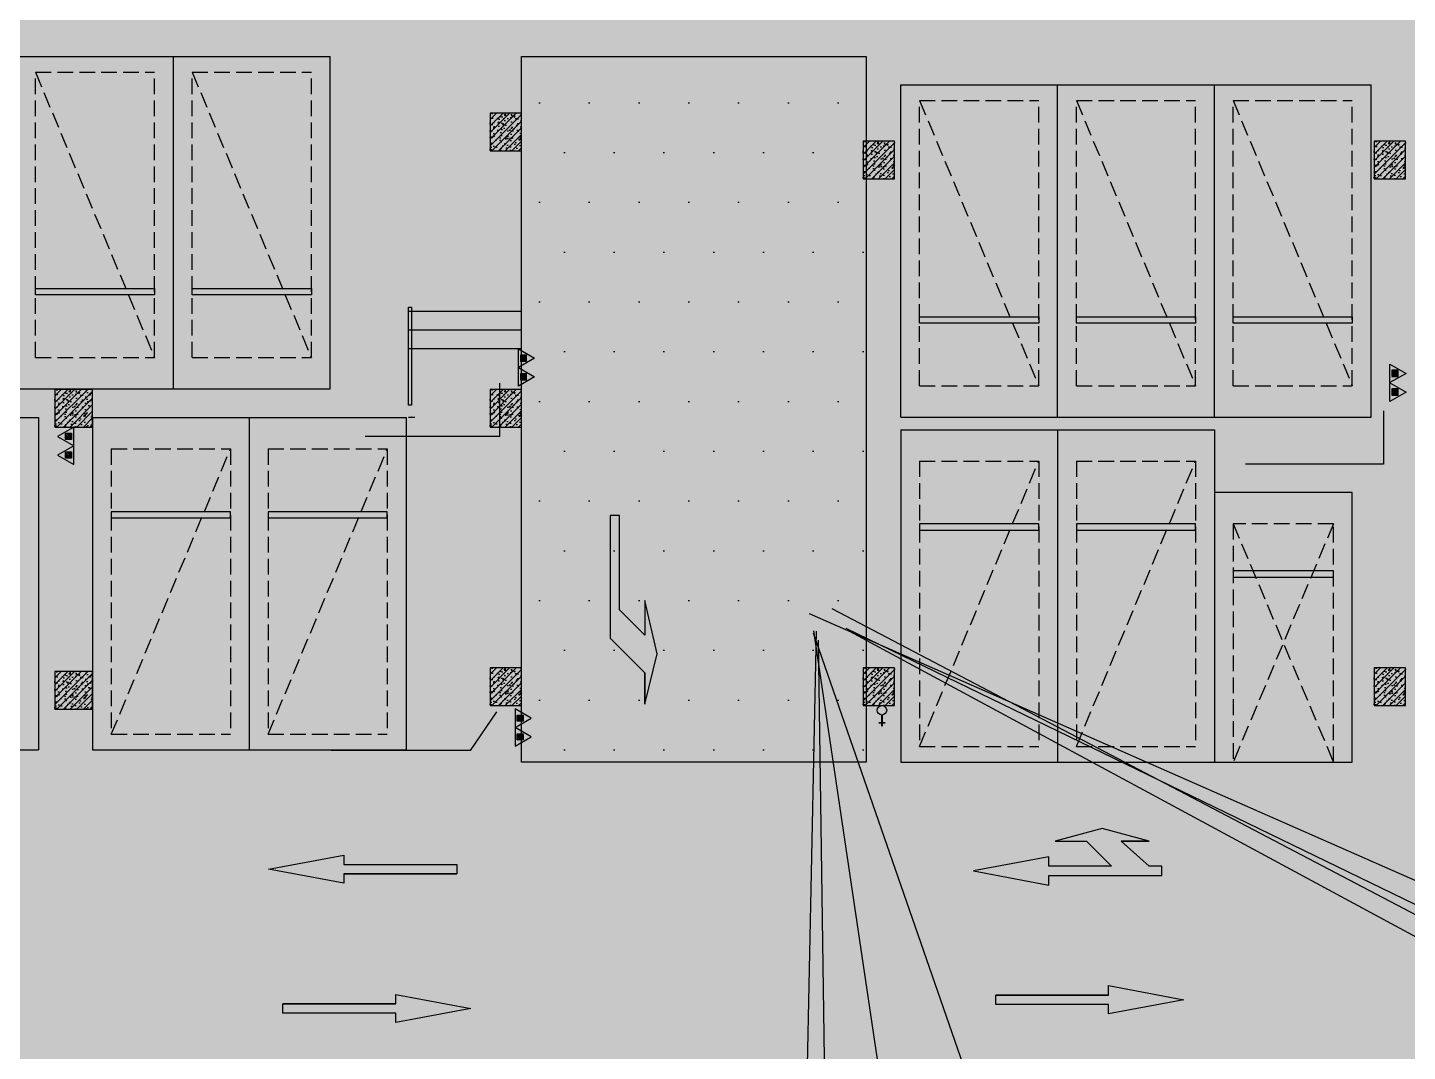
# Model space of a CAD drawing. Extents: x -1338203 to 1886333, y -530034 to 1031844.
# Drawn here: x 646681 to 668685, y 102639 to 118966 of the extents above; entities that cross this region are included whole.
import ezdxf

# ---------------------------------------------------------------- set-up
doc = ezdxf.new("R2010")
doc.units = 0
doc.header["$LTSCALE"] = 1000
doc.header["$MEASUREMENT"] = 0
for name, pattern in [('A-001-平面B2$0$__DASH', [0.35, 0.25, -0.1]), ('A-001-平面参照B1$0$DASH', [0.35, 0.25, -0.1]), ('DASH', [0.35, 0.25, -0.1])]:
    doc.linetypes.add(name, pattern=pattern)
for name, color, linetype in [('0P-EQUIP-CW', 7, 'Continuous'), ('0P-PIPE-RW', 122, 'Continuous'), ('A-001-平面参照B1$0$$AUDIT-BAD-LAYER', 7, 'Continuous'), ('A-001-平面参照B1$0$0A-ELEV-PATT', 8, 'Continuous'), ('A-001-平面参照B1$0$A-001-平面参照B1$0$0A-E-STRS-RAIL', 163, 'Continuous'), ('A-001-平面参照B1$0$AUDIT_D_220531184525-2', 40, 'Continuous'), ('A-001-车位参照B1$0$A-001-车位参照B1$0$0A-P-PKNG-CAR(B)', 21, 'Continuous'), ('p-a-regular', 5, 'Continuous'), ('S001地下一墙柱$0$S001地下一墙柱$0$0S-CC-LINE', 52, 'Continuous'), ('S001地下一墙柱$0$S001地下一墙柱$0$0S-CW-HATCH', 251, 'Continuous'), ('S001地下一墙柱$0$S001地下一墙柱$0$0S-CW-HATCH-UP', 251, 'Continuous'), ('中心线', 42, 'Continuous'), ('地面指向箭头', 7, 'Continuous'), ('负一层消火栓$0$0P-DIM-FH', 3, 'Continuous'), ('负一层消火栓$0$0P-EQUIP-FH', 7, 'Continuous')]:
    doc.layers.add(name, color=color, linetype=linetype)
doc.layers.add('A-14-平面B1$0$AAD-A-MODIFY_20230109', color=201, linetype='Continuous', plot=False)
doc.layers.add('p-a-mini', color=7, linetype='Continuous', true_color=0x0050ff)
doc.layers.add('p-a-regular-narrow', color=7, linetype='Continuous', true_color=0x9600ff)
doc.layers.add('p-h-walkable', color=7, linetype='Continuous', lineweight=70, true_color=0xf0f0f0)

# ---------------------------------------------------------------- blocks, each defined once
blk = doc.blocks.new('A-001-平面参照B1')
at = {"layer": 'A-001-平面参照B1$0$0A-ELEV-PATT'}
h = blk.add_hatch(dxfattribs=at)
h.set_pattern_fill('DOTS', color=256, scale=500)
h.set_pattern_definition([(0, (-766365.4, -306889.1), (396.875, 793.75), [0, -793.75])])
h.paths.add_polyline_path([(-106309, -199636), (-111809, -199636), (-111809, -188386), (-106309, -188386)])
at = {"linetype": 'A-001-平面参照B1$0$DASH'}
blk.add_line((-111809, -188386), (-106309, -188386), dxfattribs=at)
at = {"layer": 'A-001-平面参照B1$0$$AUDIT-BAD-LAYER', "ltscale": 0.002}
blk.add_line((-113510, -194143), (-113610, -194143), dxfattribs=at)
at = {"layer": 'A-001-平面参照B1$0$A-001-平面参照B1$0$0A-E-STRS-RAIL'}
blk.add_lwpolyline([(-113560, -192383), (-113560, -193943), (-113610, -193943), (-113610, -192383)], close=True, dxfattribs=at)
at = {"layer": 'A-001-平面参照B1$0$AUDIT_D_220531184525-2'}
for points in [[(-106309, -199636), (-111809, -199636), (-111809, -188386), (-106309, -188386), (-106309, -199636)], [(-113610, -192443), (-111809, -192443)], [(-113610, -192743), (-111809, -192743)], [(-113610, -193043), (-111809, -193043)]]:
    blk.add_lwpolyline(points, dxfattribs=at)
blk = doc.blocks.new('负一层消火栓$0$$TwtSys$00000546')
h = blk.add_hatch()
h.set_pattern_fill('ANSI31', color=256, scale=200, style=0)
h.set_pattern_definition([(45, (-38543.802, -6670.83), (-17.67767, 17.67767), [])])
h.paths.add_polyline_path([(-65, 174), (65, 174), (65, 44), (-65, 44)])
for points in [[(0, 344), (-198, 0), (198, 0)], [(-65, 174), (65, 174), (65, 44), (-65, 44)]]:
    blk.add_lwpolyline(points, close=True)
blk = doc.blocks.new('负一层消火栓')
at = {"layer": '负一层消火栓$0$0P-DIM-FH'}
for p, q in [((-112158, -193594), (-112158, -194443)), ((-98059, -194036), (-98059, -194885)), ((-112158, -194443), (-114301, -194443)), ((-98059, -194885), (-100261, -194885)), ((-112209, -198836, 1600), (-112628, -199451, 1600)), ((-112628, -199451, 1600), (-114842, -199451, 1600))]:
    blk.add_line(p, q, dxfattribs=at)
at = {"layer": '负一层消火栓$0$0P-EQUIP-FH'}
for p, xscale, yscale, zscale, rotation in [((-111858, -193195, 800), -0.75, 0.75, 0.75, 270), ((-111858, -193493, 800), -0.75, 0.75, 0.75, 270), ((-97959, -193437, 800), -0.75, 0.75, 0.75, 270), ((-97959, -193735, 800), -0.75, 0.75, 0.75, 270), ((-118949, -194442), 0.7500000000000011, 0.7500000000000011, 0.7500000000000011, 90), ((-118949, -194740), 0.7500000000000011, 0.7500000000000011, 0.7500000000000011, 90), ((-111909, -198937, 800), 0.75, 0.75, 0.75, 270), ((-111909, -199235, 800), 0.75, 0.75, 0.75, 270)]:
    blk.add_blockref('负一层消火栓$0$$TwtSys$00000546', p, dxfattribs=dict(at, xscale=xscale, yscale=yscale, zscale=zscale, rotation=rotation))
blk = doc.blocks.new('$TwtSys$00000320')
at = {"const_width": 20}
for points in [[(0, 0), (0, -121)], [(-37, -83), (37, -83)]]:
    blk.add_lwpolyline(points, dxfattribs=at)
blk = doc.blocks.new('A$Cee0fc4ce')
at = {"layer": '0P-PIPE-RW', "linetype": 'Continuous'}
blk.add_circle((-106059, -198811), 75, dxfattribs=at)
at = {"layer": '0P-EQUIP-CW', "xscale": 1.5, "yscale": -1.5, "zscale": 1.5, "rotation": 180}
blk.add_blockref('$TwtSys$00000320', (-106059, -198886), dxfattribs=at)
blk = doc.blocks.new('直行右转或左转')
at = {"layer": '地面指向箭头'}
blk.add_hatch(color=251, dxfattribs=at).paths.add_polyline_path([(3219528, 2452519), (3218327, 2452294), (3218327, 2452444), (3217325, 2452444), (3217726, 2452044), (3218227, 2452044), (3217476, 2451843), (3216725, 2452044), (3217175, 2452044), (3216725, 2452444), (3216524, 2452444), (3216524, 2452594), (3218327, 2452594), (3218327, 2452745)])
at = {"layer": '地面指向箭头', "color": 251}
blk.add_lwpolyline([(3216725, 2452044), (3217175, 2452044), (3216725, 2452044), (3217476, 2451843), (3218227, 2452044), (3217726, 2452044), (3217325, 2452444), (3218327, 2452444), (3218327, 2452294), (3219528, 2452519), (3218327, 2452745), (3218327, 2452594), (3216524, 2452594), (3216524, 2452444), (3216725, 2452444), (3217175, 2452044)], dxfattribs=at)
blk = doc.blocks.new('左转或右转')
at = {"layer": '地面指向箭头'}
blk.add_hatch(color=251, dxfattribs=at).paths.add_polyline_path([(3221046, 2451667), (3221247, 2450864), (3221247, 2451366), (3221799, 2451918), (3221799, 2453874), (3221648, 2453874), (3221648, 2452369), (3221247, 2451968), (3221247, 2452519)])
at = {"layer": '地面指向箭头', "color": 251}
blk.add_lwpolyline([(3221247, 2450864), (3221046, 2451667), (3221247, 2452519), (3221247, 2451968), (3221648, 2452369), (3221648, 2453874), (3221799, 2453874), (3221799, 2451918), (3221247, 2451366), (3221247, 2450864), (3221247, 2451366)], dxfattribs=at)
blk = doc.blocks.new('直行')
at = {"layer": '地面指向箭头'}
blk.add_hatch(color=251, dxfattribs=at).paths.add_polyline_path([(-29241, 4059962), (-29466, 4058762), (-29316, 4058762), (-29316, 4056961), (-29166, 4056961), (-29166, 4058762), (-29016, 4058762)])
at = {"layer": '地面指向箭头', "color": 251}
blk.add_lwpolyline([(-29316, 4058762), (-29316, 4056961), (-29316, 4058762), (-29316, 4058762), (-29466, 4058762), (-29241, 4059962), (-29016, 4058762), (-29166, 4058762), (-29166, 4056961), (-29316, 4056961), (-29316, 4056961)], dxfattribs=at)
blk = doc.blocks.new('A$C9cb663f1')
at = {"layer": '中心线', "color": 251, "const_width": 150}
for points in [[(244885, -243713), (244885, -245713)], [(244885, -247713), (244885, -249713)], [(244885, -251713), (244885, -253713)], [(236106, -257162), (238106, -257162)], [(240106, -257162), (242106, -257162)], [(249142, -257258), (251142, -257258)], [(253142, -257258), (255142, -257258)]]:
    blk.add_lwpolyline(points, dxfattribs=at)
at = {"layer": '地面指向箭头', "color": 251, "linetype": 'Continuous', "xscale": -1}
blk.add_blockref('左转或右转', (3465123, -2704451), dxfattribs=at)
at = {"layer": '地面指向箭头', "color": 251, "linetype": 'Continuous', "rotation": 180}
blk.add_blockref('直行右转或左转', (3468647, 2196275), dxfattribs=at)
at = {"layer": '地面指向箭头', "color": 251}
for p, rotation in [((4297840, -226976), 90), ((-3807487, -287540), 270), ((-3818856, -287679), 270)]:
    blk.add_blockref('直行', p, dxfattribs=dict(at, rotation=rotation))
blk = doc.blocks.new('A-001-车位参照B1$0$A-001-车位参照B1$0$A-001-车位参照B1$0$A$C43AE5A3B')
at = {"color": 241}
blk.add_lwpolyline([(2500, 0), (2500, 4300), (300, 4300), (300, 0)], close=True, dxfattribs=at)
at = {"color": 241, "linetype": 'DASH'}
for points in [[(2200, 0), (2200, 3800), (600, 3800), (600, 0), (2200, 0)], [(600, 3800), (2200, 0)], [(2200, 3800), (600, 0)]]:
    blk.add_lwpolyline(points, dxfattribs=at)
at = {"color": 241}
blk.add_lwpolyline([(2200, 3050), (600, 3050), (600, 2950), (2200, 2950), (2200, 3050)], dxfattribs=at)
at = {"layer": 'p-a-mini', "ltscale": 0.002, "const_width": 1000}
blk.add_lwpolyline([(1400, 0), (1400, 3800)], dxfattribs=at)
blk = doc.blocks.new('A-14-平面B1')
at = {"layer": 'A-14-平面B1$0$AAD-A-MODIFY_20230109', "color": 6}
for p, q in [((35903, 4680), (-4965, 22681)), ((30260, 4472), (-4607, 22763)), ((33383, 4118), (-4379, 22450)), ((-5304, 761), (-4853, 22407)), ((1177, 4880), (-4903, 22371)), ((-2334, 5176), (-4899, 22408)), ((-4580, 4967), (-4823, 22262)), ((36327, 450), (-4322, 22401))]:
    blk.add_line(p, q, dxfattribs=at)

msp = doc.modelspace()

# ---------------------------------------------------------------- hatches: boundary and pattern name
at = {"layer": 'p-h-walkable', "ltscale": 0.002}
h = msp.add_hatch(color=256, dxfattribs=at)
h.dxf.hatch_style = 1
h.paths.add_polyline_path([(633826.6, 244460.7), (640276.6, 244575.6), (640576.6, 234544.8), (645576.7, 234544.6), (645576.7, 209278.9), (732355.9, 209029), (732355.1, 235229.9), (738506.7, 235229.9), (738506.6, 268838.9), (732734.3, 268838.9), (732734.3, 272898.9), (711963.1, 272898.9), (711963.1, 278984.7), (717256.7, 278984.7), (717256.7, 284049), (733571.6, 284135.6), (733996.6, 290449.1), (739216.6, 290449.1), (739766.6, 284299.1), (754626.6, 284299.1), (755296.6, 290449.1), (760516.6, 290449.1), (760816.6, 283049.1), (760816.3, 275879.2), (775122.6, 275879.2), (776006.6, 274138.9), (776006.6, 259429.1), (778716.6, 259429.1), (778716.6, 238849.1), (783416.6, 238849.1), (783416.6, 237229.1), (782066.6, 237229.1), (782066.6, 234429.1), (779546.6, 234429.1), (779546.6, 237129.1), (773916.6, 237129.1), (773916.6, 243229.1), (764306.6, 243225.6), (764306.6, 236639.1), (760766.6, 236639.1), (760766.6, 234429.1), (758246.6, 234429.1), (758246.6, 238649.1), (762116.6, 238649.1), (762116.6, 243225.6), (748656.6, 243225.6), (748756.3, 207529.1), (800106.6, 207528.9), (800206.7, 201639.7), (812908.2, 202239.1), (812576.6, 180449.3), (744206, 180449.3), (744206, 173439), (728556.7, 173439), (728556.6, 122289.1), (746356.6, 122289.1), (750916.6, 132325.6), (842896.6, 132325.6), (843211.6, 121345.6), (839116.6, 121345.6), (839116.6, 93449.1), (864906.6, 93449.1), (864906.6, 79694), (875856.6, 74929.1), (875856.6, 65749.1), (834560.6, 65749.1), (839142.9, 28436.3), (869465.5, 32160.2), (871163.4, 18334), (873704.3, 18646.1), (877328.9, 5540.2), (761876.2, -8638.5), (761133.2, 2082.3), (764950.9, 5291.5), (763253.1, 19116.3), (799242.7, 23536.1), (793807.6, 65749.1), (750756.6, 65749.1), (751556.6, 81645.6), (636016.6, 81645.6), (636016.6, 96345.6), (629416.6, 96345.6), (629416.6, 118203.2), (622306.6, 118203.2), (622286.6, 139083.2), (644406.6, 137003.2), (644406.6, 129968.2), (656656.6, 129968.2), (656406.6, 138083.2), (712156.6, 138083.2), (711856.6, 184449.1), (581811.6, 184349.1), (581826.6, 197199.1), (585876.6, 197449.1), (585976.6, 209279), (629226.6, 209578.9), (628926.8, 236145.4), (633826.6, 236145.6)])
at = {"layer": 'S001地下一墙柱$0$S001地下一墙柱$0$0S-CW-HATCH'}
h = msp.add_hatch(color=256, dxfattribs=at)
h.dxf.hatch_style = 1
h.paths.add_polyline_path([(654556.6, 117603.2), (654056.6, 117603.2), (654056.6, 117003.2), (654556.6, 117003.2)])
h = msp.add_hatch(color=256, dxfattribs=at)
h.dxf.hatch_style = 1
h.paths.add_polyline_path([(660506.6, 117153.2), (660006.6, 117153.2), (660006.6, 116553.2), (660506.6, 116553.2)])
h = msp.add_hatch(color=256, dxfattribs=at)
h.dxf.hatch_style = 1
h.paths.add_polyline_path([(668656.6, 117153.2), (668156.6, 117153.2), (668156.6, 116553.2), (668656.6, 116553.2)])
h = msp.add_hatch(color=256, dxfattribs=at)
h.dxf.hatch_style = 1
h.paths.add_polyline_path([(647716.6, 113195.6), (647116.6, 113195.6), (647116.6, 112595.6), (647716.6, 112595.6)])
h = msp.add_hatch(color=256, dxfattribs=at)
h.dxf.hatch_style = 1
h.paths.add_polyline_path([(654556.6, 113195.6), (654056.6, 113195.6), (654056.6, 112595.6), (654556.6, 112595.6)])
h = msp.add_hatch(color=256, dxfattribs=at)
h.dxf.hatch_style = 1
h.paths.add_polyline_path([(654556.6, 108753.2), (654056.6, 108753.2), (654056.6, 108153.2), (654556.6, 108153.2)])
h = msp.add_hatch(color=256, dxfattribs=at)
h.dxf.hatch_style = 1
h.paths.add_polyline_path([(660506.6, 108753.2), (660006.6, 108753.2), (660006.6, 108153.2), (660506.6, 108153.2)])
h = msp.add_hatch(color=256, dxfattribs=at)
h.dxf.hatch_style = 1
h.paths.add_polyline_path([(668656.6, 108753.2), (668156.6, 108753.2), (668156.6, 108153.2), (668656.6, 108153.2)])
h = msp.add_hatch(color=256, dxfattribs=at)
h.dxf.hatch_style = 1
h.paths.add_polyline_path([(647716.6, 108695.6), (647116.6, 108695.6), (647116.6, 108095.6), (647716.6, 108095.6)])
at = {"layer": 'S001地下一墙柱$0$S001地下一墙柱$0$0S-CW-HATCH-UP'}
h = msp.add_hatch(dxfattribs=at)
h.set_pattern_fill('钢筋混凝土', color=256, scale=30)
h.set_pattern_definition([(45, (686867.33, 126554.915), (-53.03301, 53.03301), []), (50, (686867.33, 126554.92), (215.1781, -18.8256), [22.5, -247.5]), (355, (686867.33, 126554.92), (-41.6254, 225.6576), [18, -198]), (100.4514, (686885.26, 126553.35), (173.5528, 206.8319), [19.122, -210.3426]), (46.1842, (686867.33, 126614.92), (320.1723, -49.6557), [33.75, -371.25]), (96.6356, (686894, 126610.78), (280.3988, 292.2354), [28.683, -315.514]), (351.1842, (686867.33, 126614.9), (280.3986, 292.2356), [27, -297]), (21, (686897.33, 126599.92), (179.0721, -120.7857), [22.5, -247.5]), (326, (686897.33, 126599.92), (72.9946, 217.545), [18, -198]), (71.4514, (686912.25, 126589.85), (252.0668, 96.7591), [19.122, -210.3426]), (37.5, (686867.33, 126554.915), (3.64796, 99.86816), [0, -195.6, 0, -201, 0, -198.75]), (7.5, (686867.33, 126554.92), (78.92086, 118.3235), [0, -114.6, 0, -191.1, 0, -75.75]), (327.5, (686800.43, 126554.915), (160.14673, -6.76646), [0, -75, 0, -234, 0, -310.5]), (317.5, (686770.43, 126554.92), (174.95585, 30.0315), [0, -97.5, 0, -155.4, 0, -220.5])])
h.paths.add_polyline_path([(654556.6, 117603.2), (654056.6, 117603.2), (654056.6, 117003.2), (654556.6, 117003.2)])
h = msp.add_hatch(dxfattribs=at)
h.set_pattern_fill('钢筋混凝土', color=256, scale=30)
h.set_pattern_definition([(45, (692817.34, 126104.91), (-53.03301, 53.03301), []), (50, (692817.34, 126104.91), (215.1781, -18.8256), [22.5, -247.5]), (355, (692817.34, 126104.9), (-41.6254, 225.6576), [18, -198]), (100.4514, (692835.27, 126103.34), (173.5528, 206.8319), [19.122, -210.3426]), (46.1842, (692817.34, 126164.9), (320.1723, -49.6557), [33.75, -371.25]), (96.6356, (692844.02, 126160.77), (280.3988, 292.2354), [28.683, -315.514]), (351.1842, (692817.34, 126164.9), (280.3986, 292.2356), [27, -297]), (21, (692847.34, 126149.91), (179.0721, -120.7857), [22.5, -247.5]), (326, (692847.34, 126149.9), (72.9946, 217.545), [18, -198]), (71.4514, (692862.26, 126139.84), (252.0668, 96.7591), [19.122, -210.3426]), (37.5, (692817.34, 126104.91), (3.64796, 99.86816), [0, -195.6, 0, -201, 0, -198.75]), (7.5, (692817.34, 126104.91), (78.92086, 118.3235), [0, -114.6, 0, -191.1, 0, -75.75]), (327.5, (692750.44, 126104.91), (160.14673, -6.76646), [0, -75, 0, -234, 0, -310.5]), (317.5, (692720.44, 126104.91), (174.95585, 30.0315), [0, -97.5, 0, -155.4, 0, -220.5])])
h.paths.add_polyline_path([(660506.6, 117153.2), (660006.6, 117153.2), (660006.6, 116553.2), (660506.6, 116553.2)])
h = msp.add_hatch(dxfattribs=at)
h.set_pattern_fill('钢筋混凝土', color=256, scale=30)
h.set_pattern_definition([(45, (700967.34, 126104.91), (-53.03301, 53.03301), []), (50, (700967.34, 126104.91), (215.1781, -18.8256), [22.5, -247.5]), (355, (700967.34, 126104.9), (-41.6254, 225.6576), [18, -198]), (100.4514, (700985.27, 126103.34), (173.5528, 206.8319), [19.122, -210.3426]), (46.1842, (700967.34, 126164.9), (320.1723, -49.6557), [33.75, -371.25]), (96.6356, (700994.02, 126160.77), (280.3988, 292.2354), [28.683, -315.514]), (351.1842, (700967.34, 126164.9), (280.3986, 292.2356), [27, -297]), (21, (700997.34, 126149.91), (179.0721, -120.7857), [22.5, -247.5]), (326, (700997.34, 126149.9), (72.9946, 217.545), [18, -198]), (71.4514, (701012.26, 126139.84), (252.0668, 96.7591), [19.122, -210.3426]), (37.5, (700967.34, 126104.91), (3.64796, 99.86816), [0, -195.6, 0, -201, 0, -198.75]), (7.5, (700967.34, 126104.91), (78.92086, 118.3235), [0, -114.6, 0, -191.1, 0, -75.75]), (327.5, (700900.44, 126104.91), (160.14673, -6.76646), [0, -75, 0, -234, 0, -310.5]), (317.5, (700870.44, 126104.91), (174.95585, 30.0315), [0, -97.5, 0, -155.4, 0, -220.5])])
h.paths.add_polyline_path([(668656.6, 117153.2), (668156.6, 117153.2), (668156.6, 116553.2), (668656.6, 116553.2)])
h = msp.add_hatch(dxfattribs=at)
h.set_pattern_fill('钢筋混凝土', color=256, scale=30)
h.set_pattern_definition([(45, (679927.33, 122147.31), (-53.03301, 53.03301), []), (50, (679927.33, 122147.31), (215.1781, -18.8256), [22.5, -247.5]), (355, (679927.33, 122147.31), (-41.6254, 225.6576), [18, -198]), (100.4514, (679945.26, 122145.74), (173.5528, 206.8319), [19.122, -210.3426]), (46.1842, (679927.33, 122207.3), (320.1723, -49.6557), [33.75, -371.25]), (96.6356, (679954, 122203.17), (280.3988, 292.2354), [28.683, -315.514]), (351.1842, (679927.33, 122207.3), (280.3986, 292.2356), [27, -297]), (21, (679957.33, 122192.31), (179.0721, -120.7857), [22.5, -247.5]), (326, (679957.33, 122192.31), (72.9946, 217.545), [18, -198]), (71.4514, (679972.26, 122182.25), (252.0668, 96.7591), [19.122, -210.3426]), (37.5, (679927.33, 122147.31), (3.64796, 99.86816), [0, -195.6, 0, -201, 0, -198.75]), (7.5, (679927.33, 122147.31), (78.92086, 118.3235), [0, -114.6, 0, -191.1, 0, -75.75]), (327.5, (679860.43, 122147.31), (160.14673, -6.76646), [0, -75, 0, -234, 0, -310.5]), (317.5, (679830.43, 122147.31), (174.95585, 30.0315), [0, -97.5, 0, -155.4, 0, -220.5])])
h.paths.add_polyline_path([(647716.6, 113195.6), (647116.6, 113195.6), (647116.6, 112595.6), (647716.6, 112595.6)])
h = msp.add_hatch(dxfattribs=at)
h.set_pattern_fill('钢筋混凝土', color=256, scale=30)
h.set_pattern_definition([(45, (686867.335, 122147.31), (-53.03301, 53.03301), []), (50, (686867.33, 122147.31), (215.1781, -18.8256), [22.5, -247.5]), (355, (686867.33, 122147.31), (-41.6254, 225.6576), [18, -198]), (100.4514, (686885.27, 122145.74), (173.5528, 206.8319), [19.122, -210.3426]), (46.1842, (686867.33, 122207.3), (320.1723, -49.6557), [33.75, -371.25]), (96.6356, (686894, 122203.17), (280.3988, 292.2354), [28.683, -315.514]), (351.1842, (686867.33, 122207.3), (280.3986, 292.2356), [27, -297]), (21, (686897.33, 122192.31), (179.0721, -120.7857), [22.5, -247.5]), (326, (686897.33, 122192.31), (72.9946, 217.545), [18, -198]), (71.4514, (686912.26, 122182.25), (252.0668, 96.7591), [19.122, -210.3426]), (37.5, (686867.335, 122147.31), (3.64796, 99.86816), [0, -195.6, 0, -201, 0, -198.75]), (7.5, (686867.33, 122147.31), (78.92086, 118.3235), [0, -114.6, 0, -191.1, 0, -75.75]), (327.5, (686800.435, 122147.31), (160.14673, -6.76646), [0, -75, 0, -234, 0, -310.5]), (317.5, (686770.43, 122147.31), (174.95585, 30.0315), [0, -97.5, 0, -155.4, 0, -220.5])])
h.paths.add_polyline_path([(654556.6, 113195.6), (654056.6, 113195.6), (654056.6, 112595.6), (654556.6, 112595.6)])
h = msp.add_hatch(dxfattribs=at)
h.set_pattern_fill('钢筋混凝土', color=256, scale=30)
h.set_pattern_definition([(45, (686867.34, 117704.91), (-53.03301, 53.03301), []), (50, (686867.34, 117704.91), (215.1781, -18.8256), [22.5, -247.5]), (355, (686867.34, 117704.9), (-41.6254, 225.6576), [18, -198]), (100.4514, (686885.27, 117703.34), (173.5528, 206.8319), [19.122, -210.3426]), (46.1842, (686867.34, 117764.9), (320.1723, -49.6557), [33.75, -371.25]), (96.6356, (686894.02, 117760.77), (280.3988, 292.2354), [28.683, -315.514]), (351.1842, (686867.34, 117764.9), (280.3986, 292.2356), [27, -297]), (21, (686897.34, 117749.91), (179.0721, -120.7857), [22.5, -247.5]), (326, (686897.34, 117749.9), (72.9946, 217.545), [18, -198]), (71.4514, (686912.26, 117739.84), (252.0668, 96.7591), [19.122, -210.3426]), (37.5, (686867.34, 117704.91), (3.64796, 99.86816), [0, -195.6, 0, -201, 0, -198.75]), (7.5, (686867.34, 117704.91), (78.92086, 118.3235), [0, -114.6, 0, -191.1, 0, -75.75]), (327.5, (686800.44, 117704.91), (160.14673, -6.76646), [0, -75, 0, -234, 0, -310.5]), (317.5, (686770.44, 117704.91), (174.95585, 30.0315), [0, -97.5, 0, -155.4, 0, -220.5])])
h.paths.add_polyline_path([(654556.6, 108753.2), (654056.6, 108753.2), (654056.6, 108153.2), (654556.6, 108153.2)])
h = msp.add_hatch(dxfattribs=at)
h.set_pattern_fill('钢筋混凝土', color=256, scale=30)
h.set_pattern_definition([(45, (692817.34, 117704.91), (-53.03301, 53.03301), []), (50, (692817.34, 117704.91), (215.1781, -18.8256), [22.5, -247.5]), (355, (692817.34, 117704.9), (-41.6254, 225.6576), [18, -198]), (100.4514, (692835.27, 117703.34), (173.5528, 206.8319), [19.122, -210.3426]), (46.1842, (692817.34, 117764.9), (320.1723, -49.6557), [33.75, -371.25]), (96.6356, (692844.02, 117760.77), (280.3988, 292.2354), [28.683, -315.514]), (351.1842, (692817.34, 117764.9), (280.3986, 292.2356), [27, -297]), (21, (692847.34, 117749.91), (179.0721, -120.7857), [22.5, -247.5]), (326, (692847.34, 117749.9), (72.9946, 217.545), [18, -198]), (71.4514, (692862.26, 117739.84), (252.0668, 96.7591), [19.122, -210.3426]), (37.5, (692817.34, 117704.91), (3.64796, 99.86816), [0, -195.6, 0, -201, 0, -198.75]), (7.5, (692817.34, 117704.91), (78.92086, 118.3235), [0, -114.6, 0, -191.1, 0, -75.75]), (327.5, (692750.44, 117704.91), (160.14673, -6.76646), [0, -75, 0, -234, 0, -310.5]), (317.5, (692720.44, 117704.91), (174.95585, 30.0315), [0, -97.5, 0, -155.4, 0, -220.5])])
h.paths.add_polyline_path([(660506.6, 108753.2), (660006.6, 108753.2), (660006.6, 108153.2), (660506.6, 108153.2)])
h = msp.add_hatch(dxfattribs=at)
h.set_pattern_fill('钢筋混凝土', color=256, scale=30)
h.set_pattern_definition([(45, (700967.34, 117704.91), (-53.03301, 53.03301), []), (50, (700967.34, 117704.91), (215.1781, -18.8256), [22.5, -247.5]), (355, (700967.34, 117704.9), (-41.6254, 225.6576), [18, -198]), (100.4514, (700985.27, 117703.34), (173.5528, 206.8319), [19.122, -210.3426]), (46.1842, (700967.34, 117764.9), (320.1723, -49.6557), [33.75, -371.25]), (96.6356, (700994.02, 117760.77), (280.3988, 292.2354), [28.683, -315.514]), (351.1842, (700967.34, 117764.9), (280.3986, 292.2356), [27, -297]), (21, (700997.34, 117749.91), (179.0721, -120.7857), [22.5, -247.5]), (326, (700997.34, 117749.9), (72.9946, 217.545), [18, -198]), (71.4514, (701012.26, 117739.84), (252.0668, 96.7591), [19.122, -210.3426]), (37.5, (700967.34, 117704.91), (3.64796, 99.86816), [0, -195.6, 0, -201, 0, -198.75]), (7.5, (700967.34, 117704.91), (78.92086, 118.3235), [0, -114.6, 0, -191.1, 0, -75.75]), (327.5, (700900.44, 117704.91), (160.14673, -6.76646), [0, -75, 0, -234, 0, -310.5]), (317.5, (700870.44, 117704.91), (174.95585, 30.0315), [0, -97.5, 0, -155.4, 0, -220.5])])
h.paths.add_polyline_path([(668656.6, 108753.2), (668156.6, 108753.2), (668156.6, 108153.2), (668656.6, 108153.2)])
h = msp.add_hatch(dxfattribs=at)
h.set_pattern_fill('钢筋混凝土', color=256, scale=30)
h.set_pattern_definition([(45, (679927.33, 117647.31), (-53.03301, 53.03301), []), (50, (679927.33, 117647.31), (215.1781, -18.8256), [22.5, -247.5]), (355, (679927.33, 117647.31), (-41.6254, 225.6576), [18, -198]), (100.4514, (679945.26, 117645.74), (173.5528, 206.8319), [19.122, -210.3426]), (46.1842, (679927.33, 117707.3), (320.1723, -49.6557), [33.75, -371.25]), (96.6356, (679954, 117703.17), (280.3988, 292.2354), [28.683, -315.514]), (351.1842, (679927.33, 117707.3), (280.3986, 292.2356), [27, -297]), (21, (679957.33, 117692.31), (179.0721, -120.7857), [22.5, -247.5]), (326, (679957.33, 117692.31), (72.9946, 217.545), [18, -198]), (71.4514, (679972.26, 117682.25), (252.0668, 96.7591), [19.122, -210.3426]), (37.5, (679927.33, 117647.31), (3.64796, 99.86816), [0, -195.6, 0, -201, 0, -198.75]), (7.5, (679927.33, 117647.31), (78.92086, 118.3235), [0, -114.6, 0, -191.1, 0, -75.75]), (327.5, (679860.43, 117647.31), (160.14673, -6.76646), [0, -75, 0, -234, 0, -310.5]), (317.5, (679830.43, 117647.31), (174.95585, 30.0315), [0, -97.5, 0, -155.4, 0, -220.5])])
h.paths.add_polyline_path([(647716.6, 108695.6), (647116.6, 108695.6), (647116.6, 108095.6), (647716.6, 108095.6)])

# ---------------------------------------------------------------- linework, layer by layer
for p, q in [((646506.5, 118503.3), (649006.5, 118503.3)), ((649006.5, 113203.3), (649006.5, 118503.3)), ((649006.5, 118503.3), (651506.5, 118503.3)), ((649006.5, 113203.3), (649006.5, 118503.3)), ((651506.5, 113203.3), (651506.5, 118503.3)), ((660606.7, 112753.2), (660606.7, 118053.2)), ((660606.7, 118053.2), (663106.7, 118053.2)), ((663106.7, 112753.2), (663106.7, 118053.2)), ((663106.7, 112753.2), (663106.7, 118053.2)), ((663106.7, 118053.2), (665606.7, 118053.2)), ((665606.7, 112753.2), (665606.7, 118053.2)), ((665606.7, 118053.2), (668106.7, 118053.2)), ((665606.7, 112753.2), (665606.7, 118053.2)), ((668106.7, 112753.2), (668106.7, 118053.2)), ((646506.5, 113203.3), (649006.5, 113203.3)), ((649006.5, 113203.3), (651506.5, 113203.3)), ((644356.2, 112745.9), (646856.2, 112745.9)), ((646856.2, 112745.9), (646856.2, 107445.9)), ((647716.7, 112745.7), (647716.7, 107445.7)), ((647716.7, 112745.7), (650216.7, 112745.7)), ((650216.7, 112745.7), (650216.7, 107445.7)), ((650216.7, 112745.7), (652716.7, 112745.7)), ((650216.7, 112745.7), (650216.7, 107445.7)), ((652716.7, 112745.7), (652716.7, 107445.7)), ((660606.7, 112753.2), (663106.7, 112753.2)), ((663106.7, 112753.2), (665606.7, 112753.2)), ((665606.7, 112753.2), (668106.7, 112753.2)), ((660606.5, 112553.3), (660606.5, 107253.3)), ((660606.5, 112553.3), (663106.5, 112553.3)), ((663106.5, 112553.3), (663106.5, 107253.3)), ((663106.5, 112553.3), (663106.5, 107253.3)), ((663106.5, 112553.3), (665606.5, 112553.3)), ((665606.5, 112553.3), (665606.5, 107253.3)), ((644356.2, 107445.9), (646856.2, 107445.9)), ((647716.7, 107445.7), (650216.7, 107445.7)), ((650216.7, 107445.7), (652716.7, 107445.7)), ((660606.5, 107253.3), (663106.5, 107253.3)), ((663106.5, 107253.3), (665606.5, 107253.3))]:
    msp.add_line(p, q)
at = {"linetype": 'A-001-平面B2$0$__DASH'}
for p, q in [((646806.5, 118253.3), (648706.5, 118253.3)), ((646806.5, 113703.3), (646806.5, 118253.3)), ((648706.5, 113703.3), (648706.5, 118253.3)), ((649306.5, 118253.3), (651206.5, 118253.3)), ((649306.5, 113703.3), (649306.5, 118253.3)), ((651206.5, 113703.3), (651206.5, 118253.3)), ((660906.7, 117803.2), (662806.7, 117803.2)), ((660906.7, 113253.2), (660906.7, 117803.2)), ((662806.7, 113253.2), (662806.7, 117803.2)), ((663406.7, 117803.2), (665306.7, 117803.2)), ((663406.7, 113253.2), (663406.7, 117803.2)), ((665306.7, 113253.2), (665306.7, 117803.2)), ((665906.7, 117803.2), (667806.7, 117803.2)), ((665906.7, 113253.2), (665906.7, 117803.2)), ((667806.7, 113253.2), (667806.7, 117803.2)), ((646806.5, 113703.3), (648706.5, 113703.3)), ((649306.5, 113703.3), (651206.5, 113703.3)), ((660906.7, 113253.2), (662806.7, 113253.2)), ((663406.7, 113253.2), (665306.7, 113253.2)), ((665906.7, 113253.2), (667806.7, 113253.2)), ((648016.7, 112245.7), (649916.7, 112245.7)), ((648016.7, 112245.7), (648016.7, 107695.7)), ((649916.7, 112245.7), (649916.7, 107695.7)), ((650516.7, 112245.7), (652416.7, 112245.7)), ((650516.7, 112245.7), (650516.7, 107695.7)), ((652416.7, 112245.7), (652416.7, 107695.7)), ((660906.5, 112053.3), (662806.5, 112053.3)), ((660906.5, 112053.3), (660906.5, 107503.3)), ((662806.5, 112053.3), (662806.5, 107503.3)), ((663406.5, 112053.3), (665306.5, 112053.3)), ((663406.5, 112053.3), (663406.5, 107503.3)), ((665306.5, 112053.3), (665306.5, 107503.3)), ((648016.7, 107695.7), (649916.7, 107695.7)), ((650516.7, 107695.7), (652416.7, 107695.7)), ((660906.5, 107503.3), (662806.5, 107503.3)), ((663406.5, 107503.3), (665306.5, 107503.3))]:
    msp.add_line(p, q, dxfattribs=at)
for points in [[(646806.5, 118253.3), (648706.5, 113703.3)], [(649306.5, 118253.3), (651206.5, 113703.3)], [(660906.7, 117803.2), (662806.7, 113253.2)], [(663406.7, 117803.2), (665306.7, 113253.2)], [(665906.7, 117803.2), (667806.7, 113253.2)], [(648016.7, 107695.7), (649916.7, 112245.7)], [(650516.7, 107695.7), (652416.7, 112245.7)], [(660906.5, 107503.3), (662806.5, 112053.3)], [(663406.5, 107503.3), (665306.5, 112053.3)]]:
    msp.add_lwpolyline(points, dxfattribs=at)
for points in [[(648706.5, 114703.3), (646806.5, 114703.3), (646806.5, 114803.3), (648706.5, 114803.3)], [(651206.5, 114703.3), (649306.5, 114703.3), (649306.5, 114803.3), (651206.5, 114803.3)], [(662806.7, 114253.2), (660906.7, 114253.2), (660906.7, 114353.2), (662806.7, 114353.2)], [(665306.7, 114253.2), (663406.7, 114253.2), (663406.7, 114353.2), (665306.7, 114353.2)], [(667806.7, 114253.2), (665906.7, 114253.2), (665906.7, 114353.2), (667806.7, 114353.2)], [(649916.7, 111245.7), (648016.7, 111245.7), (648016.7, 111145.7), (649916.7, 111145.7)], [(652416.7, 111245.7), (650516.7, 111245.7), (650516.7, 111145.7), (652416.7, 111145.7)], [(662806.5, 111053.3), (660906.5, 111053.3), (660906.5, 110953.3), (662806.5, 110953.3)], [(665306.5, 111053.3), (663406.5, 111053.3), (663406.5, 110953.3), (665306.5, 110953.3)]]:
    msp.add_lwpolyline(points, close=True)
at = {"layer": 'p-a-regular', "ltscale": 0.002, "const_width": 1000}
for points in [[(647756.5, 118253.3), (647756.5, 113703.3)], [(650256.5, 118253.3), (650256.5, 113703.3)], [(661856.7, 117803.2), (661856.7, 113253.2)], [(666856.7, 117803.2), (666856.7, 113253.2)], [(648966.7, 107695.7), (648966.7, 112245.7)], [(651466.7, 107695.7), (651466.7, 112245.7)], [(661856.5, 112053.3), (661856.5, 107503.3)]]:
    msp.add_lwpolyline(points, dxfattribs=at)
at = {"layer": 'p-a-regular-narrow', "ltscale": 0.002, "const_width": 1000}
for points in [[(664356.7, 117803.2), (664356.7, 113253.2)], [(664356.5, 112053.3), (664356.5, 107503.3)]]:
    msp.add_lwpolyline(points, dxfattribs=at)
at = {"layer": 'S001地下一墙柱$0$S001地下一墙柱$0$0S-CC-LINE'}
for points in [[(654556.6, 117603.2), (654056.6, 117603.2), (654056.6, 117003.2), (654556.6, 117003.2)], [(660506.6, 117153.2), (660006.6, 117153.2), (660006.6, 116553.2), (660506.6, 116553.2)], [(668656.6, 117153.2), (668156.6, 117153.2), (668156.6, 116553.2), (668656.6, 116553.2)], [(647716.6, 113195.6), (647116.6, 113195.6), (647116.6, 112595.6), (647716.6, 112595.6)], [(654556.6, 113195.6), (654056.6, 113195.6), (654056.6, 112595.6), (654556.6, 112595.6)], [(654556.6, 108753.2), (654056.6, 108753.2), (654056.6, 108153.2), (654556.6, 108153.2)], [(660506.6, 108753.2), (660006.6, 108753.2), (660006.6, 108153.2), (660506.6, 108153.2)], [(668656.6, 108753.2), (668156.6, 108753.2), (668156.6, 108153.2), (668656.6, 108153.2)], [(647716.6, 108695.6), (647116.6, 108695.6), (647116.6, 108095.6), (647716.6, 108095.6)]]:
    msp.add_lwpolyline(points, close=True, dxfattribs=at)

# ---------------------------------------------------------------- block references
for name, p in [('A-001-平面参照B1', (766365.4, 306889.1)), ('A$Cee0fc4ce', (766365.5, 306889.1))]:
    msp.add_blockref(name, p)
at = {"ltscale": 0.002}
for name, p in [('负一层消火栓', (766365.4, 306889.1)), ('A$C9cb663f1', (412646.2, 361761.3)), ('A-14-平面B1', (664116.6, 86935.6))]:
    msp.add_blockref(name, p, dxfattribs=at)
at = {"layer": 'A-001-车位参照B1$0$A-001-车位参照B1$0$0A-P-PKNG-CAR(B)'}
msp.add_blockref('A-001-车位参照B1$0$A-001-车位参照B1$0$A-001-车位参照B1$0$A$C43AE5A3B', (665306.5, 107253.5), dxfattribs=at)

doc.saveas('drawing.dxf')
